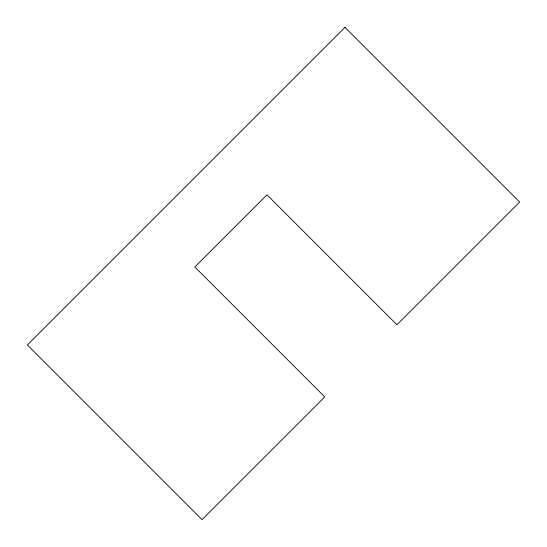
<?xml version="1.0" encoding="UTF-8"?>
<svg xmlns="http://www.w3.org/2000/svg" width="547" height="547" viewBox="0 0 547 547"><rect width="100%" height="100%" fill="white"/><g stroke="black" fill="none" stroke-linecap="round" stroke-linejoin="round"><path stroke-width="0.82" d="M344.966 27.35L27.35 344.966L202.034 519.65L324.754 396.937L194.821 267.004L267.004 194.821L396.937 324.754L519.65 202.034L344.966 27.35"/></g></svg>
